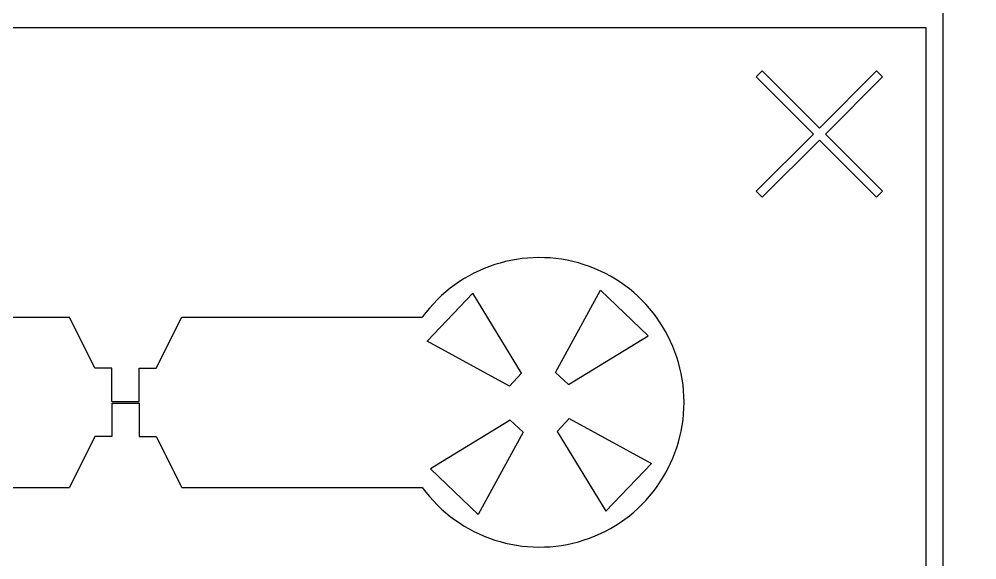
# Model space of a CAD drawing. Header units: inches. Extents: x -271009 to 5700, y -37000 to 38138.
# Drawn here: x -102543 to -96834, y -3223 to 0 of the extents above; entities that cross this region are included whole.
import ezdxf

# ---------------------------------------------------------------- set-up
doc = ezdxf.new("R2010")
doc.units = ezdxf.units.IN
doc.header["$MEASUREMENT"] = 0

msp = doc.modelspace()

# ---------------------------------------------------------------- linework, layer by layer
for p, q in [((-97036.8, 8678.3), (-97036.8, -8678.2)), ((-98113.5, -308.3), (-98149.4, -344.2)), ((-97772.6, -649.2), (-98113.5, -308.3)), ((-97431.7, -308.3), (-97772.6, -649.2)), ((-97395.8, -344.2), (-97431.7, -308.3)), ((-98149.4, -344.2), (-97808.5, -685.1)), ((-97736.7, -685.1), (-97395.8, -344.2)), ((-97808.5, -685.1), (-98149.4, -1026)), ((-98113.5, -1061.9), (-97772.6, -721)), ((-97772.6, -721), (-97431.7, -1061.9)), ((-97395.8, -1026), (-97736.7, -685.1)), ((-98113.5, -1061.9), (-98149.4, -1026)), ((-97431.7, -1061.9), (-97395.8, -1026)), ((-100110.8, -1919.5), (-99839.1, -1634.1)), ((-99548.1, -2110.5), (-99839.1, -1634.1)), ((-99345.2, -2105.5), (-99078.1, -1615.3)), ((-98792.7, -1886.9), (-99078.1, -1615.3)), ((-105200, -1776.3), (-102243.7, -1776.3)), ((-102091.4, -2080.7), (-102243.7, -1776.3)), ((-101726, -2080.7), (-101573.8, -1776.3)), ((-101573.8, -1776.3), (-100140, -1776.3)), ((-99620.6, -2186.6), (-100110.8, -1919.5)), ((-99269.1, -2177.9), (-98792.7, -1886.9)), ((-101989.9, -2080.7), (-102091.4, -2080.7)), ((-101989.9, -2279.1), (-101989.9, -2080.7)), ((-101827.5, -2279.1), (-101827.5, -2080.7)), ((-101827.5, -2080.7), (-101726, -2080.7)), ((-99620.6, -2186.6), (-99548.1, -2110.5)), ((-99269.1, -2177.9), (-99345.2, -2105.5)), ((-101989.9, -2279.1), (-101827.5, -2279.1)), ((-101989.9, -2288.4), (-101827.5, -2288.4)), ((-101989.9, -2288.4), (-101989.9, -2486.7)), ((-101827.5, -2288.4), (-101827.5, -2486.7)), ((-99615.5, -2389.6), (-100091.9, -2680.6)), ((-99615.5, -2389.6), (-99539.4, -2462)), ((-99264, -2380.9), (-99336.5, -2457)), ((-99264, -2380.9), (-98773.8, -2648)), ((-102091.4, -2486.7), (-102243.7, -2791.3)), ((-101989.9, -2486.7), (-102091.4, -2486.7)), ((-101827.5, -2486.7), (-101726, -2486.7)), ((-101726, -2486.7), (-101573.8, -2791.3)), ((-99539.4, -2462), (-99806.5, -2952.2)), ((-99336.5, -2457), (-99045.5, -2933.4)), ((-100091.9, -2680.6), (-99806.5, -2952.2)), ((-98773.8, -2648), (-99045.5, -2933.4)), ((-105200, -2791.3), (-102243.7, -2791.3)), ((-101573.8, -2791.3), (-100140, -2791.3))]:
    msp.add_line(p, q)
msp.add_lwpolyline([(-137000, 35000, 6), (-113000, 35000)], format="xyb", close=True)
msp.add_lwpolyline([(-97138.2, -8576.7), (-108201.8, -8576.7), (-108201.8, -50.7), (-97138.2, -50.7)], close=True)
msp.add_arc((-99442.3, -2283.8), 862.7, 216.0319, 143.9681)

doc.saveas('drawing.dxf')
